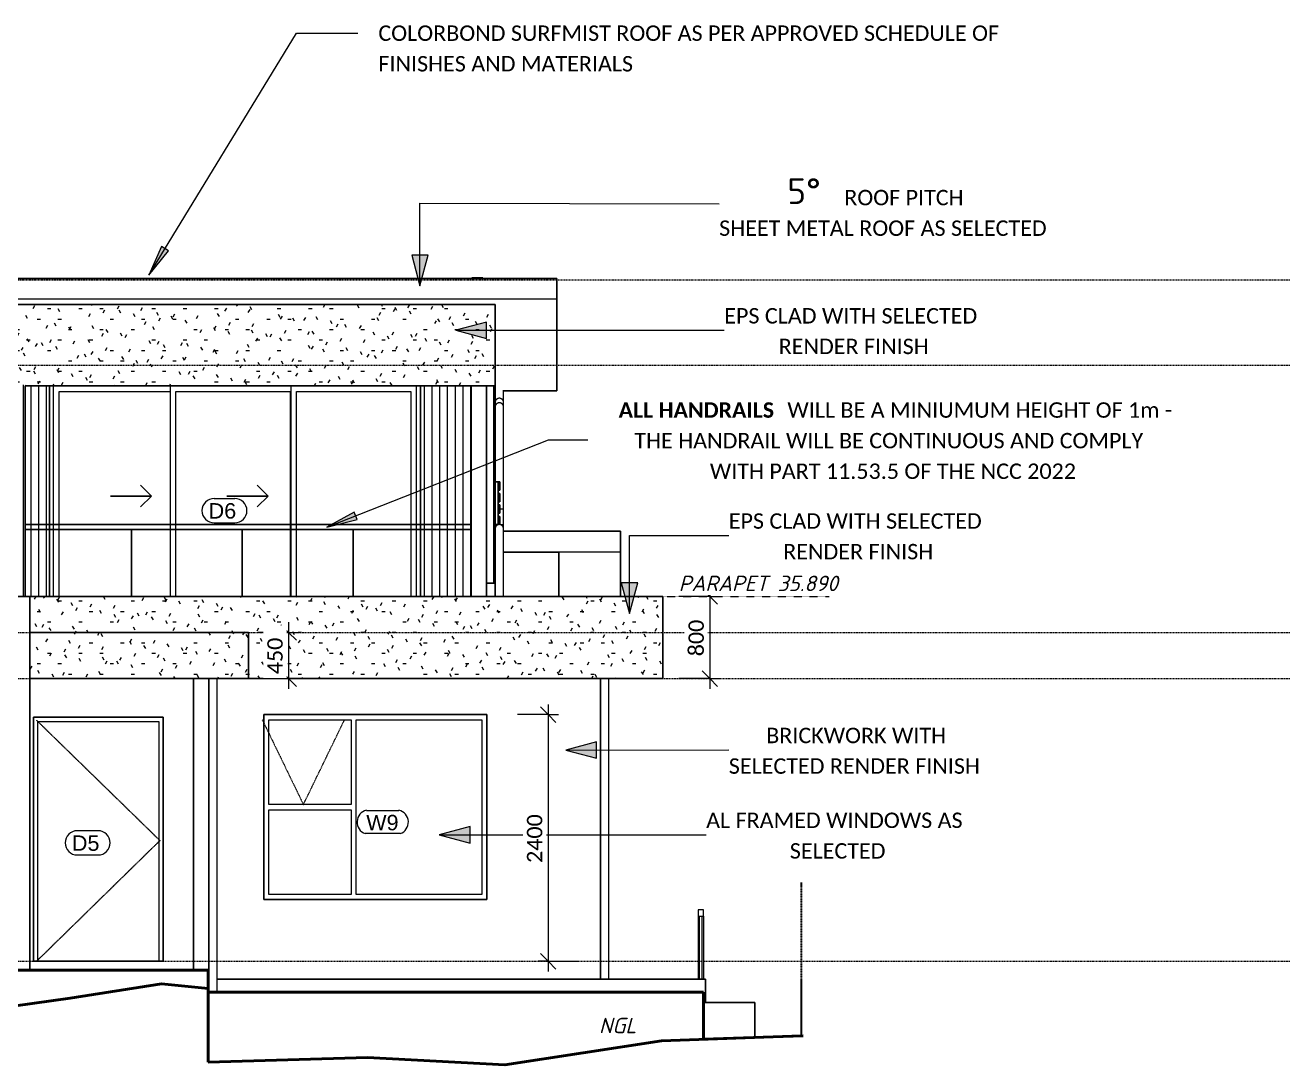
# Model space of a CAD drawing. Header units: millimetres. Extents: x 23342 to 46688, y 31334 to 41447.
# Drawn here: x 34390 to 46688, y 31334 to 41447 of the extents above; entities that cross this region are included whole.
import ezdxf

# ---------------------------------------------------------------- set-up
doc = ezdxf.new("R2010")
doc.units = ezdxf.units.MM
for name, pattern in [('Centre', [30, 12, -6, 6, -6]), ('Dash 1_16_', [3.175, 1.5875, -1.5875]), ('Dash 2_5mm', [5, 2.5, -2.5]), ('Dash dot', [8, 4, -2, 0, -2]), ('Dashed - Tight 0_18 Pen', [3.46, 1.2, -0.53, 1.2, -0.53])]:
    doc.linetypes.add(name, pattern=pattern)
for name, color, linetype, lineweight in [('A-ANNO-DIMS', 211, 'Continuous', 9), ('A-ANNO-DIMS-100', 211, 'Continuous', 9), ('A-ANNO-IDEN', 131, 'Continuous', 9), ('A-DETL', 90, 'Continuous', 9), ('A-DETL-MEDM', 33, 'Continuous', 25), ('A-DETL-WIDE', 214, 'Continuous', 50), ('A-DOOR', 31, 'Continuous', 9), ('A-DOOR-FRAM', 31, 'Continuous', 9), ('A-DOOR-IDEN', 31, 'Continuous', 9), ('A-FLOR-HRAL', 11, 'Continuous', 9), ('A-FLOR-LEVL', 51, 'Continuous', 9), ('A-GENM', 13, 'Continuous', 9), ('A-GLAZ', 151, 'Continuous', 9), ('A-GLAZ-CURT', 52, 'Continuous', 9), ('A-GLAZ-CWMG', 51, 'Continuous', 9), ('A-GLAZ-IDEN', 152, 'Continuous', 9), ('A-ROOF', 132, 'Continuous', 9), ('A-ROOF-IDEN', 132, 'Continuous', 9), ('A-WALL-PATT', 111, 'Continuous', 9), ('G-ANNO-DIMS', 111, 'Continuous', 9), ('G-ANNO-TEXT', 231, 'Continuous', 9), ('P-SANR-FIXT', 6, 'Continuous', 9)]:
    doc.layers.add(name, color=color, linetype=linetype, lineweight=lineweight)
doc.styles.add('Arial', font='arial.ttf', dxfattribs={"height": 150})
doc.styles.add('Calibri', font='calibri.ttf', dxfattribs={"height": 150})
doc.styles.add('Calibri_B', font='calibrib.ttf', dxfattribs={"height": 150})
doc.styles.add('ISOCPEUR_B', font='', dxfattribs={"height": 250})
doc.styles.add('ISOCPEUR_I', font='', dxfattribs={"height": 150})
doc.styles.get('ISOCPEUR_B').set_extended_font_data('ISOCPEUR', bold=True)
doc.styles.get('ISOCPEUR_I').set_extended_font_data('ISOCPEUR', italic=True)
doc.dimstyles.new('1_5mm_Calibri_Orange', dxfattribs={"dimscale": 304.8, "dimtxt": 176.602264, "dimasz": 0.492126, "dimexe": 0.328084, "dimexo": 0.0625, "dimgap": 0, "dimtad": 1, "dimdec": 0, "dimzin": 0, "dimdsep": 46, "dimtxsty": 'Calibri', "dimblk1": 'OBLIQUE', "dimblk2": 'OBLIQUE', "dimsah": 1, "dimcen": 0.09, "dimdle": 0.328084, "dimazin": 0, "dimtfac": 1, "dimtdec": 4, "dimtix": 1, "dimtmove": 0, "dimatfit": 3, "dimfxl": 0.984252, "dimfxlon": 1, "dimtvp": 1, "dimtfill": 1, "dimtolj": 1, "dimtzin": 0, "dimarcsym": 2})
pattern_1 = [(0, (30948.61, 1200), (406.4, 101.6), [33.528, -271.272, 33.528, -271.272, -1625.6]), (0, (30948.61, 1200), (406.4, 101.6), [-609.6, 33.528, -576.072, 33.528, -271.272, -711.2]), (0, (30948.61, 1200), (406.4, 101.6), [-1524, 33.528, -169.672, 33.528, -474.472]), (120, (31101.01, 1250.8), (-291.18818, 301.15272), [33.528, -271.272, 33.528, -271.272, -1625.6]), (120, (31101.01, 1250.8), (-291.18818, 301.15272), [-609.6, 33.528, -576.072, 33.528, -271.272, -711.2]), (120, (31101.01, 1250.8), (-291.18818, 301.15272), [-1524, 33.528, -169.672, 33.528, -474.472]), (240, (31151.81, 1454), (-115.21182, -402.75272), [33.528, -271.272, 33.528, -271.272, -1625.6]), (240, (31151.81, 1454), (-115.21182, -402.75272), [-609.6, 33.528, -576.072, 33.528, -271.272, -711.2]), (240, (31151.81, 1454), (-115.21182, -402.75272), [-1524, 33.528, -169.672, 33.528, -474.472])]
pattern_2 = [(90, (34297.946, 35540), (-75, 5e-15), [])]

# ---------------------------------------------------------------- blocks, each defined once
blk = doc.blocks.new('Stacker Door - 3 Panel - FXX2436-2545093-front')
at = {"layer": 'A-DOOR'}
for p, q in [((34625, 37940), (34625, 36590)), ((34665, 36590), (34665, 37939)), ((34665, 37939), (38195, 37939)), ((38195, 36590), (38195, 37939)), ((38235, 36590), (38235, 37940)), ((34625, 36590), (34625, 35890)), ((34665, 35890), (34665, 36590)), ((38195, 35890), (38195, 36590)), ((38235, 35890), (38235, 36590))]:
    blk.add_line(p, q, dxfattribs=at)
at = {"layer": 'A-DOOR-FRAM'}
for p, q in [((34720, 36590), (34720, 37885)), ((34720, 37885), (35800, 37885)), ((35800, 37939), (35800, 36590)), ((35855, 36590), (35855, 37885)), ((35855, 37885), (36966, 37885)), ((36966, 37885), (36966, 36590)), ((36974, 37939), (36974, 36590)), ((37029, 36590), (37029, 37885)), ((37029, 37885), (38140, 37885)), ((38140, 37885), (38140, 36590)), ((34720, 35890), (34720, 36590)), ((35800, 36590), (35800, 35890)), ((35855, 35890), (35855, 36590)), ((36966, 36590), (36966, 35890)), ((36974, 36590), (36974, 35890)), ((37029, 35890), (37029, 36590)), ((38140, 36590), (38140, 35890))]:
    blk.add_line(p, q, dxfattribs=at)
blk = doc.blocks.new('2 panel 1 mullion_900 - AF1822-2344114-front')
at = {"layer": 'A-GLAZ'}
for p, q in [((36760, 34690), (37560, 34690)), ((36760, 33865), (36760, 34690)), ((37560, 34690), (37560, 33865)), ((37610, 34690), (38830, 34690)), ((37610, 32990), (37610, 34690)), ((38830, 34690), (38830, 32990)), ((37560, 33865), (36760, 33865)), ((36760, 32990), (36760, 33815)), ((36760, 33815), (37560, 33815)), ((37560, 33815), (37560, 32990)), ((37560, 32990), (36760, 32990)), ((38830, 32990), (37610, 32990))]:
    blk.add_line(p, q, dxfattribs=at)
blk = doc.blocks.new('Single - Timber Frame  - 1200x2400 EXTERIOR-2560864-front')
at = {"layer": 'A-DOOR', "linetype": 'Dashed - Tight 0_18 Pen'}
for p, q in [((34500, 34685), (35700, 33515)), ((35700, 33515), (34500, 32340))]:
    blk.add_line(p, q, dxfattribs=at)
at = {"layer": 'A-DOOR'}
blk.add_line((34512, 32345), (35688, 32345), dxfattribs=at)
at = {"layer": 'A-DOOR-FRAM'}
for p, q in [((35730, 34715), (34470, 34715)), ((34470, 34715), (34470, 32340)), ((35730, 32340), (35730, 34715)), ((34512, 34673), (35688, 34673)), ((34512, 32340), (34512, 34673)), ((35688, 34673), (35688, 32340)), ((34470, 32340), (34512, 32340)), ((35730, 32340), (35688, 32340))]:
    blk.add_line(p, q, dxfattribs=at)
blk = doc.blocks.new('System Panel - Glazed-1629629-front')
at = {"layer": 'A-GLAZ-CURT'}
for p, q in [((35423, 36540), (34390, 36540)), ((34390, 36540), (35423, 36540)), ((35423, 35890), (35423, 36540)), ((35423, 36540), (35423, 35890))]:
    blk.add_line(p, q, dxfattribs=at)
blk = doc.blocks.new('System Panel - Glazed-V1-front')
at = {"layer": 'A-GLAZ-CURT'}
for p, q in [((37578, 36540), (36500, 36540)), ((36500, 36540), (36500, 35890)), ((36500, 35890), (36500, 36540)), ((36500, 36540), (37578, 36540)), ((37578, 35890), (37578, 36540)), ((37578, 36540), (37578, 35890))]:
    blk.add_line(p, q, dxfattribs=at)
blk = doc.blocks.new('System Panel - Glazed-2541518-front')
at = {"layer": 'A-GLAZ-CURT'}
for p, q in [((38723, 36540), (37578, 36540)), ((37578, 36540), (37578, 35890)), ((37578, 35890), (37578, 36540)), ((37578, 36540), (38723, 36540)), ((38723, 35890), (38723, 36540)), ((38723, 36540), (38723, 35890))]:
    blk.add_line(p, q, dxfattribs=at)
blk = doc.blocks.new('Rectangular Mullion - 25x25-1570824-front')
at = {"layer": 'A-GLAZ-CWMG'}
for p, q in [((37578, 36590), (36500, 36590)), ((36500, 36590), (37578, 36590)), ((36500, 36540), (37578, 36540)), ((36500, 36540), (37578, 36540))]:
    blk.add_line(p, q, dxfattribs=at)
blk = doc.blocks.new('Rectangular Mullion - 25x25-1570825-front')
at = {"layer": 'A-GLAZ-CWMG'}
for p, q in [((35423, 36590), (34390, 36590)), ((34390, 36590), (35423, 36590)), ((34390, 36540), (35423, 36540)), ((34390, 36540), (35423, 36540))]:
    blk.add_line(p, q, dxfattribs=at)
blk = doc.blocks.new('Rectangular Mullion - 25x25-2541517-front')
at = {"layer": 'A-GLAZ-CWMG'}
for p, q in [((38723, 36590), (37578, 36590)), ((37578, 36590), (38723, 36590)), ((37578, 36540), (38723, 36540)), ((37578, 36540), (38723, 36540)), ((38723, 36590), (38723, 36540)), ((38723, 36540), (38723, 36590))]:
    blk.add_line(p, q, dxfattribs=at)
blk = doc.blocks.new('Railing - 25mm-1681804-front')
at = {"layer": 'A-FLOR-HRAL'}
for p, q in [((40948, 32779), (40973, 32779)), ((40948, 32168), (40948, 32779)), ((40973, 32168), (40973, 32779))]:
    blk.add_line(p, q, dxfattribs=at)
blk = doc.blocks.new('Railing - Railing-1594649-front')
blk.add_blockref('Railing - 25mm-1681804-front', (0, 0))
blk = doc.blocks.new('Top Rail Type - Top Rail_Internal_-1594673-front')
at = {"layer": 'A-FLOR-HRAL'}
for p, q in [((40985, 32840), (40935, 32840)), ((40935, 32840), (40935, 32779)), ((40985, 32779), (40985, 32840)), ((40935, 32779), (40985, 32779)), ((40935, 32779), (40935, 32168)), ((40985, 32779), (40985, 32168))]:
    blk.add_line(p, q, dxfattribs=at)
blk = doc.blocks.new('Downpipe - 450 Eave-1977526-front')
at = {"layer": 'A-GENM'}
for p, q in [((38961, 37898), (38961, 37781)), ((39041, 37781), (39041, 37898)), ((38961, 37781), (38961, 37737)), ((39041, 37737), (39041, 37781)), ((38961, 37737), (38961, 37004)), ((39041, 36590), (39041, 37737)), ((39005, 36590), (39041, 36590))]:
    blk.add_line(p, q, dxfattribs=at)
for points, knots in [([(39001, 37818), (38997, 37818), (38992, 37817), (38986, 37815), (38981, 37813), (38977, 37811), (38975, 37809), (38972, 37807), (38969, 37804), (38967, 37800), (38965, 37798), (38964, 37795), (38963, 37793), (38962, 37791), (38962, 37789), (38961, 37786), (38961, 37784), (38961, 37782), (38961, 37781)], [0, 0, 0, 0, 0.0833333, 0.125, 0.1666667, 0.2083333, 0.2291667, 0.25, 0.2916667, 0.3333333, 0.3541667, 0.375, 0.3958333, 0.4166667, 0.4375, 0.4583333, 0.4791667, 0.5, 0.5, 0.5, 0.5]), ([(39001, 37773), (38997, 37773), (38992, 37773), (38986, 37771), (38981, 37769), (38977, 37766), (38975, 37764), (38972, 37762), (38969, 37759), (38967, 37756), (38965, 37753), (38964, 37751), (38963, 37749), (38962, 37746), (38962, 37744), (38961, 37742), (38961, 37739), (38961, 37738), (38961, 37737)], [0, 0, 0, 0, 0.0833333, 0.125, 0.1666667, 0.2083333, 0.2291667, 0.25, 0.2916667, 0.3333333, 0.3541667, 0.375, 0.3958333, 0.4166667, 0.4375, 0.4583333, 0.4791667, 0.5, 0.5, 0.5, 0.5]), ([(39041, 37781), (39041, 37782), (39041, 37784), (39041, 37786), (39040, 37789), (39040, 37791), (39039, 37793), (39038, 37795), (39037, 37798), (39036, 37800), (39034, 37802), (39032, 37804), (39030, 37807), (39027, 37809), (39025, 37811), (39021, 37813), (39016, 37815), (39010, 37817), (39004, 37818), (39001, 37818)], [0.5, 0.5, 0.5, 0.5, 0.5208333, 0.5416667, 0.5625, 0.5833333, 0.6041667, 0.625, 0.6458333, 0.6666667, 0.6875, 0.7083333, 0.75, 0.7708333, 0.7916667, 0.8333333, 0.875, 0.9166667, 1, 1, 1, 1]), ([(39041, 37737), (39041, 37738), (39041, 37739), (39041, 37742), (39040, 37744), (39040, 37746), (39039, 37749), (39038, 37751), (39037, 37753), (39036, 37755), (39034, 37757), (39032, 37760), (39030, 37762), (39027, 37764), (39025, 37766), (39021, 37769), (39016, 37771), (39010, 37773), (39004, 37773), (39001, 37773)], [0.5, 0.5, 0.5, 0.5, 0.5208333, 0.5416667, 0.5625, 0.5833333, 0.6041667, 0.625, 0.6458333, 0.6666667, 0.6875, 0.7083333, 0.75, 0.7708333, 0.7916667, 0.8333333, 0.875, 0.9166667, 1, 1, 1, 1])]:
    blk.add_open_spline(points, degree=3, knots=knots, dxfattribs=at)
blk = doc.blocks.new('Downpipe - 450 Eave-1907595-front')
at = {"layer": 'A-GENM'}
for p, q in [((39985, 35090), (39985, 32168)), ((40065, 32168), (40065, 35090))]:
    blk.add_line(p, q, dxfattribs=at)
blk = doc.blocks.new('Downpipe - 450 Eave-1907690-front')
at = {"layer": 'A-GENM'}
blk.add_line((36255, 32039), (36255, 35090), dxfattribs=at)
blk = doc.blocks.new('Downpipe - 450 Eave-2002628-front')
at = {"layer": 'A-GENM'}
for p, q in [((39041, 36740), (39005, 36740)), ((39041, 36550), (39041, 36740)), ((38961, 36589), (38961, 36550)), ((38961, 36550), (38961, 35890)), ((39041, 35890), (39041, 36550))]:
    blk.add_line(p, q, dxfattribs=at)
for points, knots in [([(39001, 36590), (38997, 36590), (38992, 36589), (38986, 36587), (38981, 36585), (38977, 36582), (38975, 36580), (38972, 36578), (38969, 36574), (38967, 36571), (38965, 36568), (38964, 36565), (38963, 36563), (38962, 36560), (38962, 36558), (38961, 36555), (38961, 36553), (38961, 36551), (38961, 36550)], [0, 0, 0, 0, 0.0833333, 0.125, 0.1666667, 0.2083333, 0.2291667, 0.25, 0.2916667, 0.3333333, 0.3541667, 0.375, 0.3958333, 0.4166667, 0.4375, 0.4583333, 0.4791667, 0.5, 0.5, 0.5, 0.5]), ([(39041, 36550), (39041, 36551), (39041, 36553), (39041, 36555), (39040, 36558), (39040, 36560), (39039, 36563), (39038, 36565), (39037, 36568), (39036, 36570), (39034, 36572), (39032, 36575), (39030, 36578), (39027, 36580), (39025, 36582), (39021, 36585), (39016, 36587), (39010, 36589), (39004, 36590), (39001, 36590)], [0.5, 0.5, 0.5, 0.5, 0.5208333, 0.5416667, 0.5625, 0.5833333, 0.6041667, 0.625, 0.6458333, 0.6666667, 0.6875, 0.7083333, 0.75, 0.7708333, 0.7916667, 0.8333333, 0.875, 0.9166667, 1, 1, 1, 1])]:
    blk.add_open_spline(points, degree=3, knots=knots, dxfattribs=at)
blk = doc.blocks.new('Timber_Screen_Adjustable_21388 - Type 1-2543068-front')
at = {"layer": 'A-DETL-MEDM'}
for p, q in [((38990, 37004), (38960, 37004)), ((38990, 37004), (38990, 36924)), ((39005, 37004), (38990, 37004)), ((38990, 36589), (38990, 37004)), ((38990, 36924), (39005, 36924)), ((39005, 36924), (39005, 37004)), ((38990, 36892), (38990, 36812)), ((39005, 36892), (38990, 36892)), ((38990, 36812), (39005, 36812)), ((38990, 36781), (38990, 36701)), ((39005, 36781), (38990, 36781)), ((39005, 36812), (39005, 36892)), ((39005, 36701), (39005, 36781)), ((38990, 36701), (39005, 36701)), ((38990, 36669), (38990, 36589)), ((39005, 36669), (38990, 36669)), ((39005, 36589), (39005, 36669)), ((38960, 36589), (38990, 36589)), ((38990, 36589), (38993, 36589))]:
    blk.add_line(p, q, dxfattribs=at)
blk = doc.blocks.new('stackpoint - stackpoint-2591344-front')
at = {"layer": 'P-SANR-FIXT'}
for p, q in [((38840, 38990), (38834, 38990)), ((38840, 38984), (38840, 38990))]:
    blk.add_line(p, q, dxfattribs=at)
blk = doc.blocks.new('stackpoint - stackpoint-V2-front')
at = {"layer": 'P-SANR-FIXT'}
for p, q in [((38734, 38990), (38734, 38984)), ((38834, 38990), (38734, 38990)), ((38834, 38984), (38834, 38990))]:
    blk.add_line(p, q, dxfattribs=at)
blk = doc.blocks.new('DIMBLOCK5-front')
at = {"layer": 'A-ANNO-DIMS-100'}
for p, q in [((39477, 34740), (39402, 34815)), ((39477, 34840), (39477, 32240)), ((39477, 34740), (39177, 34740)), ((39477, 34740), (39552, 34665)), ((39477, 34740), (39577, 34740)), ((39477, 32340), (39402, 32415)), ((39477, 32340), (39377, 32340)), ((39477, 32340), (39552, 32265)), ((39477, 32340), (39777, 32340))]:
    blk.add_line(p, q, dxfattribs=at)
at = {"layer": 'A-ANNO-DIMS-100', "color": 0, "insert": (39269, 33297), "char_height": 150, "width": 583.66, "attachment_point": 1, "rotation": 90, "line_spacing_factor": 1.158048, "style": 'Calibri', "bg_fill": 3, "box_fill_scale": 1.25, "bg_fill_color": 9, "bg_fill_true_color": 13158600, "bg_fill_transparency": 0}
blk.add_mtext('2400', dxfattribs=at)
blk = doc.blocks.new('_Oblique')
at = {"color": 0, "linetype": 'ByBlock', "lineweight": -2}
blk.add_line((-0.5, -0.5), (0.5, 0.5), dxfattribs=at)
blk = doc.blocks.new('Door Tag Elevational - Door Tag_CB-2302819-front')
at = {"layer": 'A-DOOR-IDEN'}
for p, q in [((36227, 36844), (36428, 36844)), ((36227, 36607), (36428, 36607))]:
    blk.add_line(p, q, dxfattribs=at)
for centre, start, end in [((36227, 36725), 90, 270), ((36428, 36725), 270, 90)]:
    blk.add_arc(centre, 118, start, end, dxfattribs=at)
blk = doc.blocks.new('Window Tag ELEVATION - Window Tag_Elevation-2303104-front')
at = {"layer": 'A-GLAZ-IDEN'}
for p, q in [((32270, 37052), (32584, 37052)), ((32598, 36826), (32257, 36826))]:
    blk.add_line(p, q, dxfattribs=at)
for centre, start, end in [((32296, 36937), 102.445, 250.7813), ((32559, 36937), 289.2187, 77.555)]:
    blk.add_arc(centre, 118, start, end, dxfattribs=at)
blk = doc.blocks.new('DIMBLOCK7-front')
at = {"layer": 'A-ANNO-DIMS-100'}
for p, q in [((41048, 35890), (40973, 35965)), ((41048, 35990), (41048, 34990)), ((41048, 35890), (40748, 35890)), ((41048, 35890), (41123, 35815)), ((41048, 35890), (41148, 35890)), ((41048, 35090), (40748, 35090)), ((41048, 35090), (40973, 35165)), ((41048, 35090), (41123, 35015)), ((41048, 35090), (41148, 35090))]:
    blk.add_line(p, q, dxfattribs=at)
at = {"layer": 'A-ANNO-DIMS-100', "color": 0, "insert": (40840, 35308), "char_height": 150, "width": 437.74, "attachment_point": 1, "rotation": 90, "line_spacing_factor": 1.158048, "style": 'Calibri', "bg_fill": 3, "box_fill_scale": 1.25, "bg_fill_color": 9, "bg_fill_true_color": 13158600, "bg_fill_transparency": 0}
blk.add_mtext('800', dxfattribs=at)
blk = doc.blocks.new('DIMBLOCK8-front')
at = {"layer": 'A-ANNO-DIMS-100'}
for p, q in [((36952, 35540), (36652, 35540)), ((36952, 35540), (36877, 35615)), ((36952, 35640), (36952, 34990)), ((36952, 35540), (37027, 35465)), ((36952, 35540), (37052, 35540)), ((36952, 35090), (36652, 35090)), ((36952, 35090), (36877, 35165)), ((36952, 35090), (37027, 35015)), ((36952, 35090), (37052, 35090))]:
    blk.add_line(p, q, dxfattribs=at)
at = {"layer": 'A-ANNO-DIMS-100', "color": 0, "insert": (36744, 35133), "char_height": 150, "width": 437.74, "attachment_point": 1, "rotation": 90, "line_spacing_factor": 1.158048, "style": 'Calibri', "bg_fill": 3, "box_fill_scale": 1.25, "bg_fill_color": 9, "bg_fill_true_color": 13158600, "bg_fill_transparency": 0}
blk.add_mtext('450', dxfattribs=at)

msp = doc.modelspace()

# ---------------------------------------------------------------- hatches: boundary and pattern name
at = {"layer": 'A-ANNO-IDEN'}
for points in [[(38576.5, 38479.3), (38876.5, 38398.9), (38876.5, 38559.7)], [(40267.5, 35723.1), (40347.9, 36023.1), (40187.1, 36023.1)], [(39647.5, 34395.8), (39947.5, 34315.5), (39947.5, 34476.3)], [(38416.6, 33571.1), (38716.6, 33490.7), (38716.6, 33651.5)]]:
    msp.add_hatch(color=256, dxfattribs=at).paths.add_polyline_path(points)
at = {"layer": 'A-ROOF-IDEN'}
msp.add_hatch(color=256, dxfattribs=at).paths.add_polyline_path([(38228.7, 38910.7), (38309.1, 39210.7), (38148.3, 39210.7)])
at = {"layer": 'A-WALL-PATT'}
h = msp.add_hatch(dxfattribs=at)
h.set_pattern_fill('FP_2', color=256, style=0, pattern_type=2)
h.set_pattern_definition(pattern_1)
h.paths.add_polyline_path([(34205.4, 37947.4), (34390.4, 37947.4), (34390.4, 38730.1), (34205.4, 38730.1), (34205.4, 37953.1)])
h = msp.add_hatch(dxfattribs=at)
h.set_pattern_fill('FP_2', color=256, style=0, pattern_type=2)
h.set_pattern_definition(pattern_1)
h.paths.add_polyline_path([(38787.4, 37940), (38960.4, 37940), (38960.4, 38730.1), (34390.4, 38730.1), (34390.4, 37940), (38585.8, 37940)])
h = msp.add_hatch(dxfattribs=at)
h.set_pattern_fill('FP_3', color=256, style=0, pattern_type=2)
h.set_pattern_definition(pattern_2)
h.paths.add_polyline_path([(34390.4, 35890), (34390.4, 37947.4), (34205.4, 37947.4), (34205.4, 35890)])
h = msp.add_hatch(dxfattribs=at)
h.set_pattern_fill('FP_3', color=256, style=0, pattern_type=2)
h.set_pattern_definition(pattern_2)
h.paths.add_polyline_path([(34390.4, 35890), (34625.4, 35890), (34625.4, 37940), (34390.4, 37940), (34390.4, 36000.7)])
h.paths.add_polyline_path([(38725.4, 35890), (38725.4, 37940), (38235.4, 37940), (38235.4, 35890), (38585.8, 35890)])
h.paths.add_polyline_path([(38888.2, 36020), (38960.4, 36020), (38960.4, 37940), (38875.4, 37940), (38875.4, 36020)])
h = msp.add_hatch(dxfattribs=at)
h.set_pattern_fill('FP_2', color=256, style=0, pattern_type=2)
h.set_pattern_definition(pattern_1)
h.paths.add_polyline_path([(37375.9, 35090), (40590.4, 35090), (40590.4, 35890), (34435.4, 35890), (34435.4, 35540), (36560.4, 35540), (36560.4, 35090), (36569.4, 35090)])
h = msp.add_hatch(dxfattribs=at)
h.set_pattern_fill('FP_2', color=256, style=0, pattern_type=2)
h.set_pattern_definition(pattern_1)
h.paths.add_polyline_path([(34956.3, 35090), (36560.4, 35090), (36560.4, 35540), (34435.4, 35540), (34435.4, 35090), (34754.6, 35090)])
at = {"layer": 'G-ANNO-TEXT'}
for points in [[(35592.2, 39016.8), (35782.2, 39252.3), (35714.8, 39293.4)], [(37324.6, 36564.3), (37618.1, 36637.5), (37589.2, 36711)]]:
    msp.add_hatch(color=7, dxfattribs=at).paths.add_polyline_path(points)

# ---------------------------------------------------------------- linework, layer by layer
at = {"layer": 'A-ANNO-IDEN'}
for p, q in [((38876.5, 38559.7), (38576.5, 38479.3)), ((38876.5, 38398.9), (38876.5, 38559.7)), ((38576.5, 38479.3), (38876.5, 38398.9)), ((38576.5, 38479.3), (41188.6, 38479.3)), ((40267.5, 36482.6), (41232.6, 36482.6)), ((40267.5, 35723.1), (40267.5, 36482.6)), ((40347.9, 36023.1), (40187.1, 36023.1)), ((40187.1, 36023.1), (40267.5, 35723.1)), ((40267.5, 35723.1), (40347.9, 36023.1)), ((39947.5, 34476.3), (39647.5, 34395.8)), ((39947.5, 34315.5), (39947.5, 34476.3)), ((39647.5, 34395.8), (41232.6, 34396.3)), ((39647.5, 34395.8), (39947.5, 34315.5)), ((38716.6, 33651.5), (38416.6, 33571.1)), ((38716.6, 33490.7), (38716.6, 33651.5)), ((38416.6, 33571.1), (38716.6, 33490.7)), ((38416.6, 33571.1), (41012.3, 33571.1))]:
    msp.add_line(p, q, dxfattribs=at)
at = {"layer": 'A-DETL', "linetype": 'Dash 1_16_'}
msp.add_line((40590.4, 35890), (42210.4, 35890), dxfattribs=at)
at = {"layer": 'A-DETL', "linetype": 'Dash 2_5mm'}
for p, q in [((36695.4, 34690), (37095.4, 33865)), ((37095.4, 33865), (37495.4, 34690))]:
    msp.add_line(p, q, dxfattribs=at)
at = {"layer": 'A-DETL', "linetype": 'Dash dot', "lineweight": 35}
msp.add_line((41935.4, 33107.6), (41935.4, 31614.7), dxfattribs=at)
at = {"layer": 'A-DETL', "lineweight": 50}
for p, q in [((34825.4, 31981.5), (35714.4, 32122.3)), ((35714.4, 32122.3), (36168.1, 32074.6)), ((33847.6, 31844.1), (34825.4, 31981.5)), ((36168.1, 32039), (36168.1, 31360)), ((40577.9, 31567.3), (41935.4, 31614.7)), ((39055.6, 31334), (40577.9, 31567.3)), ((36168.1, 31360), (37717.5, 31404.2)), ((37717.5, 31404.2), (39055.6, 31334))]:
    msp.add_line(p, q, dxfattribs=at)
at = {"layer": 'A-DETL-MEDM'}
for p, q in [((30100.4, 38984.4), (39560.4, 38984.4)), ((39560.4, 37891.5), (39560.4, 38984.4)), ((38960.4, 38730.1), (30700.4, 38730.1)), ((38960.4, 35890), (38960.4, 38730.1)), ((34390.4, 37940), (34390.4, 35890)), ((34390.4, 37940), (38960.4, 37940)), ((34625.4, 35890), (34625.4, 37940)), ((38235.4, 37940), (38235.4, 35890)), ((38725.4, 37940), (38725.4, 35890)), ((38875.4, 35890), (38875.4, 37940)), ((39041, 37891.5), (39560.4, 37891.5)), ((35617.9, 36867.1), (35511.8, 36973.2)), ((36752.1, 36867.1), (36646, 36973.2)), ((35217.9, 36867.1), (35617.9, 36867.1)), ((35617.9, 36867.1), (35511.8, 36761)), ((36352.1, 36867.1), (36752.1, 36867.1)), ((36752.1, 36867.1), (36646, 36761)), ((40180.4, 36526), (39040.9, 36526)), ((40180.4, 36526), (40180.4, 35890)), ((39041, 36319.9), (39580.4, 36319.9)), ((39580.4, 36319.9), (39580.4, 35890)), ((38875.4, 36020), (38960.4, 36020)), ((40590.4, 35890), (27975.4, 35890)), ((34435.4, 32254), (34435.4, 35890)), ((40590.4, 35090), (40590.4, 35890)), ((36560.4, 35540), (34435.4, 35540)), ((36560.4, 35090), (36560.4, 35540)), ((34435.4, 35090), (40590.4, 35090)), ((36025.4, 32254), (36025.4, 35090)), ((36175.4, 32254), (36175.4, 35090)), ((39984.9, 35090), (39984.9, 32168)), ((34470.4, 32340), (34470.4, 34715)), ((34470.4, 34715), (35730.4, 34715)), ((35730.4, 34715), (35730.4, 32340)), ((36709.9, 32940), (36709.9, 34740)), ((36709.9, 34740), (38879.9, 34740)), ((38879.9, 34740), (38879.9, 32940)), ((38879.9, 32940), (36709.9, 32940)), ((35730.4, 32340), (34470.4, 32340)), ((36175.4, 32254), (36168.1, 32254)), ((36168.1, 32254), (36175.4, 32254)), ((36175.4, 32039), (36175.4, 32254)), ((41005.4, 32168), (36255.4, 32168)), ((41005.4, 31938), (41005.4, 32168)), ((40985.4, 31938), (41485.4, 31938)), ((41485.4, 31599), (41485.4, 31938))]:
    msp.add_line(p, q, dxfattribs=at)
at = {"layer": 'A-DETL-WIDE'}
for p, q in [((36168.1, 32254), (26750.1, 32254)), ((36168.1, 32039), (36168.1, 32254)), ((39985.4, 32039), (36168.1, 32039)), ((40985.4, 32040), (39985.4, 32040)), ((39985.4, 32040), (39985.4, 32039)), ((40985.4, 31581.5), (40985.4, 32040)), ((41957, 31615.4), (40985.4, 31581.5))]:
    msp.add_line(p, q, dxfattribs=at)
at = {"layer": 'A-FLOR-LEVL', "linetype": 'Centre'}
for p, q in [((23564.5, 38970), (46688, 38970)), ((23564.5, 38140), (46688, 38140)), ((23564.5, 35540), (46688, 35540)), ((23564.5, 35090), (46688, 35090)), ((23564.5, 32340), (46688, 32340))]:
    msp.add_line(p, q, dxfattribs=at)
at = {"layer": 'A-ROOF'}
for p, q in [((39560.4, 38782.6), (30100.4, 38782.6)), ((39041, 36324.2), (40180.4, 36324.2))]:
    msp.add_line(p, q, dxfattribs=at)
at = {"layer": 'A-ROOF-IDEN'}
for p, q in [((38228.7, 39715.4), (41138.8, 39708.9)), ((38228.7, 38910.7), (38228.7, 39715.4)), ((38309.1, 39210.7), (38148.3, 39210.7)), ((38148.3, 39210.7), (38228.7, 38910.7)), ((38228.7, 38910.7), (38309.1, 39210.7))]:
    msp.add_line(p, q, dxfattribs=at)
at = {"layer": 'G-ANNO-TEXT', "color": 7}
for p, q in [((35592.2, 39016.8), (37028.5, 41370.2)), ((37028.5, 41370.2), (37624.6, 41370.2)), ((35714.8, 39293.4), (35592.2, 39016.8)), ((35592.2, 39016.8), (35782.2, 39252.3)), ((35782.2, 39252.3), (35714.8, 39293.4)), ((37324.6, 36564.3), (39479.2, 37413.6)), ((39479.2, 37413.6), (39862.6, 37413.6)), ((37589.2, 36711), (37324.6, 36564.3)), ((37618.1, 36637.5), (37589.2, 36711)), ((37324.6, 36564.3), (37618.1, 36637.5))]:
    msp.add_line(p, q, dxfattribs=at)

# ---------------------------------------------------------------- block references
at = {"layer": 'A-DETL-MEDM'}
msp.add_blockref('Timber_Screen_Adjustable_21388 - Type 1-2543068-front', (0, 0), dxfattribs=at)
at = {"layer": 'A-DOOR'}
for name in ['Stacker Door - 3 Panel - FXX2436-2545093-front', 'Single - Timber Frame  - 1200x2400 EXTERIOR-2560864-front']:
    msp.add_blockref(name, (0, 0), dxfattribs=at)
at = {"layer": 'A-DOOR-IDEN'}
for p in [(0, 0), (-1330, -3232.5)]:
    msp.add_blockref('Door Tag Elevational - Door Tag_CB-2302819-front', p, dxfattribs=at)
at = {"layer": 'A-FLOR-HRAL'}
for name in ['Top Rail Type - Top Rail_Internal_-1594673-front', 'Railing - Railing-1594649-front']:
    msp.add_blockref(name, (0, 0), dxfattribs=at)
at = {"layer": 'A-GENM'}
for name in ['Downpipe - 450 Eave-1977526-front', 'Downpipe - 450 Eave-2002628-front', 'Downpipe - 450 Eave-1907690-front', 'Downpipe - 450 Eave-1907595-front']:
    msp.add_blockref(name, (0, 0), dxfattribs=at)
at = {"layer": 'A-GLAZ'}
msp.add_blockref('2 panel 1 mullion_900 - AF1822-2344114-front', (0, 0), dxfattribs=at)
at = {"layer": 'A-GLAZ-CURT'}
for name, p in [('System Panel - Glazed-1629629-front', (0, 0)), ('System Panel - Glazed-V1-front', (-1077.5, 0)), ('System Panel - Glazed-V1-front', (0, 0)), ('System Panel - Glazed-2541518-front', (0, 0))]:
    msp.add_blockref(name, p, dxfattribs=at)
at = {"layer": 'A-GLAZ-CWMG'}
for name, p in [('Rectangular Mullion - 25x25-1570825-front', (0, 0)), ('Rectangular Mullion - 25x25-1570824-front', (-1077.5, 0)), ('Rectangular Mullion - 25x25-1570824-front', (0, 0)), ('Rectangular Mullion - 25x25-2541517-front', (0, 0))]:
    msp.add_blockref(name, p, dxfattribs=at)
at = {"layer": 'A-GLAZ-IDEN'}
msp.add_blockref('Window Tag ELEVATION - Window Tag_Elevation-2303104-front', (5439.1, -3243.1), dxfattribs=at)
at = {"layer": 'P-SANR-FIXT'}
for name in ['stackpoint - stackpoint-V2-front', 'stackpoint - stackpoint-2591344-front']:
    msp.add_blockref(name, (0, 0), dxfattribs=at)

# ---------------------------------------------------------------- texts
at = {"layer": 'A-ANNO-IDEN', "char_height": 150, "attachment_point": 1, "style": 'Calibri'}
for s, insert, width in [('EPS CLAD WITH SELECTED', (41188.6, 38695.3), 3118.564), ('RENDER FINISH', (41717.8, 38397.6), 1843.881), ('EPS CLAD WITH SELECTED', (41232.6, 36698.6), 3118.564), ('RENDER FINISH', (41761.8, 36400.9), 1843.881), ('BRICKWORK WITH', (41596.4, 34612.3), 2212.657), ('SELECTED RENDER FINISH', (41232.6, 34314.7), 3094.514), ('AL FRAMED WINDOWS AS', (41012.3, 33787.1), 3158.649), ('SELECTED', (41825.9, 33489.4), 1186.497)]:
    msp.add_mtext(s, dxfattribs=dict(at, insert=insert, width=width))
at = {"layer": 'A-DOOR-IDEN', "char_height": 150, "width": 328.692, "attachment_point": 1, "style": 'Arial'}
for s, insert in [('D6', (36173.8, 36797.6)), ('D5', (34843.8, 33565.1))]:
    msp.add_mtext(s, dxfattribs=dict(at, insert=insert))
at = {"layer": 'A-GLAZ-IDEN', "insert": (37706.5, 33764.9), "char_height": 150, "width": 400.844, "attachment_point": 1, "style": 'Arial'}
msp.add_mtext('W9', dxfattribs=at)
at = {"layer": 'A-ROOF-IDEN', "attachment_point": 1}
for s, insert, char_height, width, style in [('5°', (41802, 39958.6), 250, 416.877, 'ISOCPEUR_B'), ('      ROOF PITCH', (42038.4, 39845.7), 150, 1859.915, 'Calibri'), ('SHEET METAL ROOF AS SELECTED', (41138.8, 39548), 150, 4040.505, 'Calibri')]:
    msp.add_mtext(s, dxfattribs=dict(at, insert=insert, char_height=char_height, width=width, style=style))
at = {"layer": 'G-ANNO-TEXT', "color": 7, "char_height": 150, "attachment_point": 1}
for s, insert, width, style in [('COLORBOND SURFMIST ROOF AS PER APPROVED SCHEDULE OF ', (37824.6, 41445.2), 7736.284, 'Calibri'), ('FINISHES AND MATERIALS', (37824.6, 41147.5), 3126.581, 'Calibri'), (' ALL HANDRAILS', (40108.9, 37778.6), 1988.185, 'Calibri_B'), (' WILL BE A MINIUMUM HEIGHT OF 1m -', (41749.3, 37778.6), 4802.108, 'Calibri'), ('THE HANDRAIL WILL BE CONTINUOUS AND COMPLY ', (40314, 37480.9), 6349.365, 'Calibri'), ('WITH PART 11.53.5 OF THE NCC 2022', (41048.2, 37183.3), 4513.501, 'Calibri'), ('NGL', (39970.3, 31790.3), 416.877, 'ISOCPEUR_I')]:
    msp.add_mtext(s, dxfattribs=dict(at, insert=insert, width=width, style=style))

# ---------------------------------------------------------------- next in the draw order: dimensions: what is measured, and where the dimension line sits
at = {"layer": 'A-ANNO-DIMS'}
for base, p1, p2, override, picture, middle in [((41048.3, 35090), (40748.3, 35890), (40748.3, 35090), {"dimpost": '<>', "dimfxl": 800}, 'DIMBLOCK7-front', (40971.5, 35490)), ((36952.1, 35090), (36652.1, 35540), (36652.1, 35090), {"dimpost": '<>', "dimfxl": 450}, 'DIMBLOCK8-front', (36875.3, 35315)), ((39477.3, 32340), (39177.3, 34740), (39777.3, 32340), {"dimpost": '<>', "dimfxl": 2473.863375}, 'DIMBLOCK5-front', (39400.5, 33540))]:
    dim = msp.add_linear_dim(base=base, p1=p1, p2=p2, angle=90, dimstyle='1_5mm_Calibri_Orange', override=override, dxfattribs=at)
    dim.commit()
    dim.dimension.update_dxf_attribs({"geometry": picture, "text_midpoint": middle})

# ---------------------------------------------------------------- next in the draw order: texts
at = {"layer": 'G-ANNO-DIMS', "color": 5, "insert": (40745.7, 36092), "char_height": 150, "width": 1799.471, "attachment_point": 1, "line_spacing_factor": 1.135194, "style": 'ISOCPEUR_I', "bg_fill": 3, "box_fill_scale": 1.25, "bg_fill_color": 9, "bg_fill_true_color": 13158600, "bg_fill_transparency": 0}
msp.add_mtext('PARAPET 35.890', dxfattribs=at)

doc.saveas('drawing.dxf')
